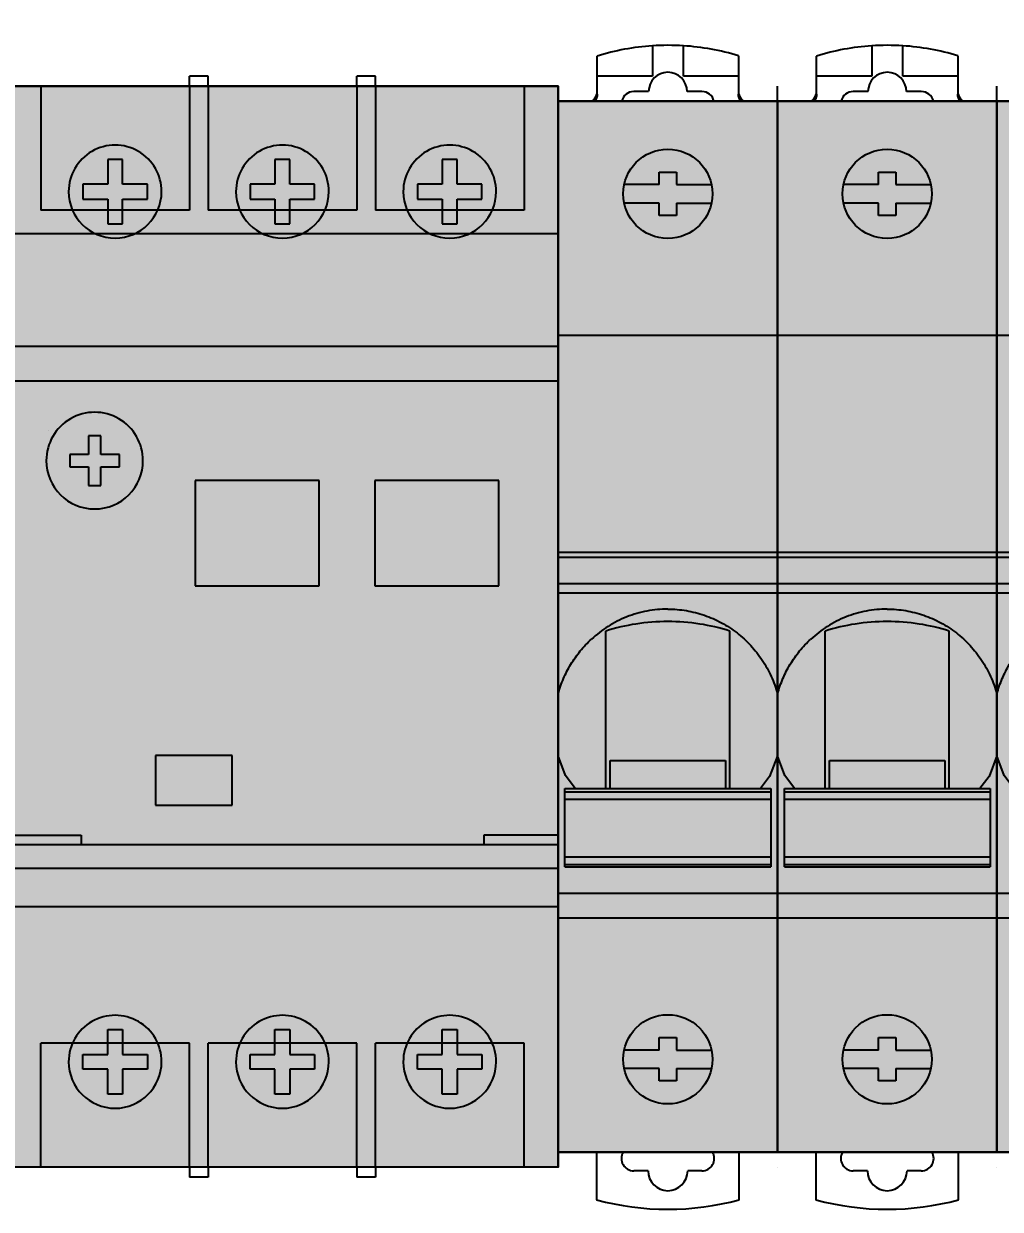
# Model space of a CAD drawing. Extents: x -20 to 2016, y -5898 to 916.
# Drawn here: x 435.7 to 514.5, y 715.7 to 811.4 of the extents above; entities that cross this region are included whole.
import ezdxf

# ---------------------------------------------------------------- set-up
doc = ezdxf.new("R2010")
doc.units = 0
for name, color, linetype in [('HIDDEN', 7, 'Continuous'), ('SYMS', 7, 'Continuous'), ('THICK', 7, 'Continuous')]:
    doc.layers.add(name, color=color, linetype=linetype)
doc.dimstyles.new('ISO-25', dxfattribs={"dimtxt": 2.5, "dimasz": 2.5, "dimexe": 1.25, "dimexo": 0.625, "dimtad": 1, "dimtxsty": 'Standard', "dimcen": 2.5, "dimadec": 0, "dimazin": 0, "dimtfac": 1, "dimtmove": 0, "dimatfit": 3, "dimfxl": 1, "dimarcsym": 0})

# ---------------------------------------------------------------- blocks, each defined once
blk = doc.blocks.new('*D42')
at = {"layer": 'Defpoints', "color": 0, "transparency": 16777216}
for p in [(778.839, 886.31), (287.054, 787.563), (778.839, 787.563)]:
    blk.add_point(p, dxfattribs=at)
at = {"layer": 'SYMS', "color": 0, "lineweight": -2, "transparency": 16777216}
for p, q in [((287.054, 788.188), (287.054, 887.56)), ((778.839, 788.188), (778.839, 887.56)), ((289.554, 886.31), (776.339, 886.31))]:
    blk.add_line(p, q, dxfattribs=at)
at = {"layer": 'SYMS', "color": 0, "transparency": 16777216}
for points in [[(289.554, 886.727), (289.554, 885.894), (287.054, 886.31)], [(776.339, 886.727), (776.339, 885.894), (778.839, 886.31)]]:
    blk.add_solid(points, dxfattribs=at)
at = {"layer": 'SYMS', "color": 0, "transparency": 16777216, "insert": (532.946, 888.394), "char_height": 2.5, "attachment_point": 5}
blk.add_mtext('491,79', dxfattribs=at)

msp = doc.modelspace()

# ---------------------------------------------------------------- hatches: boundary and pattern name
at = {"layer": 'SYMS', "true_color": 0x636466}
h = msp.add_hatch(color=251, dxfattribs=at)
h.dxf.hatch_style = 1
h.paths.add_polyline_path([(434.304, 719.108), (478.804, 719.108), (478.804, 806.308), (434.304, 806.308)])
h = msp.add_hatch(color=251, dxfattribs=at)
h.dxf.hatch_style = 1
h.paths.add_polyline_path([(496.504, 805.108), (478.804, 805.108), (478.804, 720.308), (496.504, 720.308)])
h = msp.add_hatch(color=251, dxfattribs=at)
h.dxf.hatch_style = 1
h.paths.add_polyline_path([(514.204, 805.108), (496.504, 805.108), (496.504, 720.308), (514.204, 720.308)])
h = msp.add_hatch(color=251, dxfattribs=at)
h.dxf.hatch_style = 1
h.paths.add_polyline_path([(531.904, 805.108), (514.204, 805.108), (514.204, 720.308), (531.904, 720.308)])

# ---------------------------------------------------------------- linework, layer by layer
at = {"color": 7, "linetype": 'Continuous'}
for p, q in [((486.404, 809.568), (486.404, 807.11)), ((488.904, 807.11), (488.904, 809.571)), ((504.104, 809.568), (504.104, 807.11)), ((506.604, 807.11), (506.604, 809.571)), ((481.954, 807.11), (481.954, 808.745)), ((493.354, 808.758), (493.354, 807.11)), ((499.654, 807.11), (499.654, 808.745)), ((511.054, 808.758), (511.054, 807.11)), ((486.404, 807.11), (481.954, 807.11)), ((481.954, 805.675), (481.954, 807.108)), ((493.354, 807.11), (488.904, 807.11)), ((493.354, 807.108), (493.354, 805.675)), ((504.104, 807.11), (499.654, 807.11)), ((499.654, 805.675), (499.654, 807.108)), ((511.054, 807.11), (506.604, 807.11)), ((511.054, 807.108), (511.054, 805.675)), ((486.104, 805.876), (484.904, 805.876)), ((490.404, 805.876), (489.204, 805.876)), ((503.804, 805.876), (502.604, 805.876)), ((508.104, 805.876), (506.904, 805.876)), ((478.804, 720.308), (478.804, 805.108)), ((496.504, 805.108), (478.804, 805.108)), ((496.504, 720.308), (496.504, 805.108)), ((496.504, 720.308), (496.504, 805.108)), ((514.204, 805.108), (496.504, 805.108)), ((514.204, 720.308), (514.204, 805.108)), ((514.204, 720.308), (514.204, 805.108)), ((531.904, 805.108), (514.204, 805.108)), ((486.954, 798.377), (486.954, 799.377)), ((486.954, 799.377), (488.354, 799.377)), ((488.354, 799.377), (488.354, 798.377)), ((504.654, 798.377), (504.654, 799.377)), ((504.654, 799.377), (506.054, 799.377)), ((506.054, 799.377), (506.054, 798.377)), ((486.954, 798.377), (484.133, 798.377)), ((488.354, 798.377), (491.175, 798.377)), ((504.654, 798.377), (501.833, 798.377)), ((506.054, 798.377), (508.875, 798.377)), ((486.954, 796.877), (484.133, 796.877)), ((486.954, 795.877), (486.954, 796.877)), ((488.354, 796.877), (488.354, 795.877)), ((488.354, 796.877), (491.175, 796.877)), ((504.654, 796.877), (501.833, 796.877)), ((504.654, 795.877), (504.654, 796.877)), ((506.054, 796.877), (506.054, 795.877)), ((506.054, 796.877), (508.875, 796.877)), ((488.354, 795.877), (486.954, 795.877)), ((506.054, 795.877), (504.654, 795.877)), ((496.504, 786.209), (478.804, 786.209)), ((514.204, 786.209), (496.504, 786.209)), ((531.904, 786.209), (514.204, 786.209)), ((496.504, 768.706), (478.804, 768.706)), ((478.804, 768.306), (496.504, 768.306)), ((514.204, 768.706), (496.504, 768.706)), ((496.504, 768.306), (514.204, 768.306)), ((531.904, 768.706), (514.204, 768.706)), ((514.204, 768.306), (531.904, 768.306)), ((478.804, 766.204), (496.504, 766.204)), ((496.504, 766.204), (514.204, 766.204)), ((514.204, 766.204), (531.904, 766.204)), ((496.504, 765.412), (478.804, 765.412)), ((514.204, 765.412), (496.504, 765.412)), ((531.904, 765.412), (514.204, 765.412)), ((482.654, 749.645), (482.654, 762.349)), ((492.654, 749.645), (492.654, 762.349)), ((500.354, 749.645), (500.354, 762.349)), ((510.354, 749.645), (510.354, 762.349)), ((483.004, 751.91), (492.304, 751.91)), ((483.004, 749.645), (483.004, 751.91)), ((492.304, 751.91), (492.304, 749.645)), ((500.704, 751.91), (510.004, 751.91)), ((500.704, 749.645), (500.704, 751.91)), ((510.004, 751.91), (510.004, 749.645)), ((479.354, 749.645), (495.954, 749.645)), ((479.354, 743.338), (479.354, 749.645)), ((495.954, 749.356), (479.354, 749.356)), ((495.954, 749.645), (495.954, 743.338)), ((497.054, 749.645), (513.654, 749.645)), ((497.054, 743.338), (497.054, 749.645)), ((513.654, 749.356), (497.054, 749.356)), ((513.654, 749.645), (513.654, 743.338)), ((495.954, 748.78), (479.354, 748.78)), ((513.654, 748.78), (497.054, 748.78)), ((479.354, 744.146), (495.954, 744.146)), ((497.054, 744.146), (513.654, 744.146)), ((479.354, 743.528), (495.954, 743.528)), ((479.354, 743.338), (495.954, 743.338)), ((497.054, 743.528), (513.654, 743.528)), ((497.054, 743.338), (513.654, 743.338)), ((478.804, 741.209), (496.504, 741.209)), ((496.504, 741.209), (514.204, 741.209)), ((514.204, 741.209), (531.904, 741.209)), ((496.504, 739.197), (478.804, 739.197)), ((514.204, 739.197), (496.504, 739.197)), ((531.904, 739.197), (514.204, 739.197)), ((486.954, 729.558), (488.354, 729.558)), ((486.954, 728.558), (486.954, 729.558)), ((488.354, 729.558), (488.354, 728.558)), ((504.654, 729.558), (506.054, 729.558)), ((504.654, 728.558), (504.654, 729.558)), ((506.054, 729.558), (506.054, 728.558)), ((486.954, 728.558), (484.133, 728.558)), ((488.354, 728.558), (491.175, 728.558)), ((504.654, 728.558), (501.833, 728.558)), ((506.054, 728.558), (508.875, 728.558)), ((486.954, 727.058), (484.133, 727.058)), ((486.954, 726.058), (486.954, 727.058)), ((488.354, 727.058), (491.175, 727.058)), ((488.354, 727.058), (488.354, 726.058)), ((504.654, 727.058), (501.833, 727.058)), ((504.654, 726.058), (504.654, 727.058)), ((506.054, 727.058), (508.875, 727.058)), ((506.054, 727.058), (506.054, 726.058)), ((488.354, 726.058), (486.954, 726.058)), ((506.054, 726.058), (504.654, 726.058)), ((478.804, 720.308), (496.504, 720.308)), ((481.904, 720.308), (481.904, 716.473)), ((493.404, 716.473), (493.404, 720.308)), ((496.504, 720.308), (514.204, 720.308)), ((499.604, 720.308), (499.604, 716.473)), ((511.104, 716.473), (511.104, 720.308)), ((514.204, 720.308), (531.904, 720.308)), ((486.054, 718.808), (484.904, 718.808)), ((490.404, 718.808), (489.254, 718.808)), ((503.754, 718.808), (502.604, 718.808)), ((508.104, 718.808), (506.954, 718.808))]:
    msp.add_line(p, q, dxfattribs=at)
for points in [[(480.174, 749.645), (479.391, 750.713), (478.804, 752.285)], [(496.504, 752.285), (495.868, 750.614), (495.138, 749.645)], [(497.874, 749.645), (497.091, 750.713), (496.504, 752.285)], [(514.204, 752.285), (513.568, 750.614), (512.838, 749.645)], [(515.574, 749.645), (514.791, 750.713), (514.204, 752.285)]]:
    msp.add_lwpolyline(points, dxfattribs=at)
for centre in [(487.654, 797.627), (505.354, 797.627), (487.654, 727.808), (505.354, 727.808)]:
    msp.add_circle(centre, 3.6, dxfattribs=at)
for centre, radius, start, end in [((487.675, 790.26), 19.35, 93.76682, 107.19779), ((487.675, 790.258), 19.35, 86.35908, 93.76682), ((487.675, 790.26), 19.35, 72.93368, 86.35908), ((505.375, 790.26), 19.35, 93.76682, 107.19779), ((505.375, 790.258), 19.35, 86.35908, 93.76682), ((505.375, 790.26), 19.35, 72.93368, 86.35908), ((480.956, 805.901), 0.997, 308.51626, 347.03189), ((480.956, 805.9), 0.997, 347.0631, 359.98494), ((484.905, 804.875), 1, 90.0557, 166.52402), ((490.403, 804.875), 1.001, 13.47391, 89.94427), ((494.351, 805.9), 0.998, 180.01521, 192.87361), ((494.351, 805.901), 0.997, 192.9049, 231.4838), ((498.656, 805.901), 0.997, 308.51626, 347.03189), ((498.656, 805.9), 0.997, 347.0631, 359.98494), ((502.605, 804.875), 1, 90.0557, 166.52402), ((508.103, 804.875), 1.001, 13.47391, 89.94427), ((512.051, 805.9), 0.998, 180.01521, 192.87361), ((512.051, 805.901), 0.997, 192.9049, 231.4838), ((484.904, 719.808), 1, 149.9964, 270), ((490.404, 719.808), 1, 270, 30.00379), ((502.604, 719.808), 1, 149.9964, 270), ((508.104, 719.808), 1, 270, 30.00379), ((487.654, 718.808), 1.6, 180, 0), ((505.354, 718.808), 1.6, 180, 0), ((487.654, 737.708), 22, 254.84901, 285.15099), ((505.354, 737.708), 22, 254.84901, 285.15099)]:
    msp.add_arc(centre, radius, start, end, dxfattribs=at)
for centre in [(487.654, 805.876), (505.354, 805.876)]:
    msp.add_ellipse(centre, major_axis=(0, 1.554), ratio=0.997493, start_param=-1.570796, end_param=1.570796, dxfattribs=at)
for points, knots in [([(481.954, 805.676), (481.954, 805.574), (481.923, 805.37), (481.832, 805.185), (481.774, 805.101)], [0, 0, 0, 0, 0.500039, 1, 1, 1, 1]), ([(493.534, 805.101), (493.476, 805.185), (493.384, 805.37), (493.354, 805.574), (493.354, 805.676)], [0, 0, 0, 0, 0.499961, 1, 1, 1, 1]), ([(499.654, 805.676), (499.654, 805.574), (499.623, 805.37), (499.532, 805.185), (499.474, 805.101)], [0, 0, 0, 0, 0.500039, 1, 1, 1, 1]), ([(511.234, 805.101), (511.176, 805.185), (511.084, 805.37), (511.054, 805.574), (511.054, 805.676)], [0, 0, 0, 0, 0.499961, 1, 1, 1, 1]), ([(487.654, 764.126), (487.089, 764.126), (485.957, 764.02), (484.321, 763.546), (482.802, 762.777), (481.899, 762.086), (481.484, 761.704)], [0, 0, 0, 0, 0.249983, 0.499973, 0.749982, 1, 1, 1, 1]), ([(487.654, 764.126), (488.154, 764.126), (488.907, 764.063), (489.888, 763.856), (490.848, 763.569), (491.998, 763.061), (493.259, 762.235), (494.37, 761.215), (495.301, 760.03), (496.03, 758.712), (496.372, 757.768), (496.504, 757.286)], [0, 0, 0, 0, 0.125046, 0.187644, 0.250209, 0.375224, 0.500253, 0.625262, 0.750232, 0.875163, 1, 1, 1, 1]), ([(505.354, 764.126), (504.789, 764.126), (503.657, 764.02), (502.021, 763.546), (500.502, 762.777), (499.599, 762.086), (499.184, 761.704)], [0, 0, 0, 0, 0.249983, 0.499973, 0.749982, 1, 1, 1, 1]), ([(505.354, 764.126), (505.854, 764.126), (506.607, 764.063), (507.588, 763.856), (508.548, 763.569), (509.698, 763.061), (510.959, 762.235), (512.07, 761.215), (513.001, 760.03), (513.73, 758.712), (514.072, 757.768), (514.204, 757.286)], [0, 0, 0, 0, 0.125046, 0.187644, 0.250209, 0.375224, 0.500253, 0.625262, 0.750232, 0.875163, 1, 1, 1, 1]), ([(487.654, 763.117), (486.792, 763.117), (485.099, 762.991), (483.443, 762.607), (482.654, 762.349)], [0, 0, 0, 0, 0.509146, 1, 1, 1, 1]), ([(492.654, 762.349), (491.865, 762.607), (490.209, 762.991), (488.515, 763.117), (487.654, 763.117)], [0, 0, 0, 0, 0.490854, 1, 1, 1, 1]), ([(505.354, 763.117), (504.492, 763.117), (502.799, 762.991), (501.143, 762.607), (500.354, 762.349)], [0, 0, 0, 0, 0.509146, 1, 1, 1, 1]), ([(510.354, 762.349), (509.565, 762.607), (507.909, 762.991), (506.215, 763.117), (505.354, 763.117)], [0, 0, 0, 0, 0.490854, 1, 1, 1, 1]), ([(478.804, 757.286), (478.919, 757.706), (479.208, 758.531), (479.807, 759.698), (480.564, 760.77), (481.164, 761.408), (481.484, 761.704)], [0, 0, 0, 0, 0.249803, 0.499808, 0.749905, 1, 1, 1, 1]), ([(496.504, 757.286), (496.619, 757.706), (496.908, 758.531), (497.507, 759.698), (498.264, 760.77), (498.864, 761.408), (499.184, 761.704)], [0, 0, 0, 0, 0.249803, 0.499808, 0.749905, 1, 1, 1, 1]), ([(514.204, 757.286), (514.319, 757.706), (514.608, 758.531), (515.207, 759.698), (515.964, 760.77), (516.564, 761.408), (516.884, 761.704)], [0, 0, 0, 0, 0.249803, 0.499808, 0.749905, 1, 1, 1, 1])]:
    msp.add_open_spline(points, degree=3, knots=knots, dxfattribs=at)
at = {"layer": 'HIDDEN'}
for p, q in [((437.054, 806.308), (437.054, 806.308)), ((437.054, 806.308), (437.054, 796.308)), ((449.054, 807.108), (449.054, 807.108)), ((449.054, 806.308), (449.054, 806.308)), ((449.054, 806.308), (449.054, 806.308)), ((449.054, 806.308), (449.054, 796.308)), ((450.554, 807.108), (450.554, 807.108)), ((450.554, 806.308), (450.554, 806.308)), ((450.554, 806.308), (450.554, 806.308)), ((450.554, 806.308), (450.554, 796.308)), ((462.554, 807.108), (462.554, 807.108)), ((462.554, 806.308), (462.554, 806.308)), ((462.554, 806.308), (462.554, 806.308)), ((462.554, 806.308), (462.554, 796.308)), ((464.054, 807.108), (464.054, 807.108)), ((464.054, 806.308), (464.054, 806.308)), ((464.054, 806.308), (464.054, 806.308)), ((464.054, 806.308), (464.054, 796.308)), ((476.054, 806.308), (476.054, 806.308)), ((476.054, 806.308), (476.054, 796.308)), ((478.804, 806.308), (478.804, 806.308)), ((496.504, 806.308), (496.504, 806.308)), ((514.204, 806.308), (514.204, 806.308)), ((442.454, 800.408), (442.454, 800.408)), ((443.654, 800.408), (443.654, 800.408)), ((455.954, 800.408), (455.954, 800.408)), ((457.154, 800.408), (457.154, 800.408)), ((469.454, 800.408), (469.454, 800.408)), ((470.654, 800.408), (470.654, 800.408)), ((439.304, 797.808), (439.304, 797.808)), ((440.454, 798.408), (440.454, 798.408)), ((442.454, 798.408), (442.454, 798.408)), ((443.654, 798.408), (443.654, 798.408)), ((445.654, 798.408), (445.654, 798.408)), ((446.804, 797.808), (446.804, 797.808)), ((452.804, 797.808), (452.804, 797.808)), ((453.954, 798.408), (453.954, 798.408)), ((455.954, 798.408), (455.954, 798.408)), ((457.154, 798.408), (457.154, 798.408)), ((459.154, 798.408), (459.154, 798.408)), ((460.304, 797.808), (460.304, 797.808)), ((466.304, 797.808), (466.304, 797.808)), ((467.454, 798.408), (467.454, 798.408)), ((469.454, 798.408), (469.454, 798.408)), ((470.654, 798.408), (470.654, 798.408)), ((472.654, 798.408), (472.654, 798.408)), ((473.804, 797.808), (473.804, 797.808)), ((440.454, 797.208), (440.454, 797.208)), ((442.454, 797.208), (442.454, 797.208)), ((443.654, 797.208), (443.654, 797.208)), ((445.654, 797.208), (445.654, 797.208)), ((453.954, 797.208), (453.954, 797.208)), ((455.954, 797.208), (455.954, 797.208)), ((457.154, 797.208), (457.154, 797.208)), ((459.154, 797.208), (459.154, 797.208)), ((467.454, 797.208), (467.454, 797.208)), ((469.454, 797.208), (469.454, 797.208)), ((470.654, 797.208), (470.654, 797.208)), ((472.654, 797.208), (472.654, 797.208)), ((449.054, 796.308), (437.054, 796.308)), ((437.054, 796.308), (437.054, 796.308)), ((449.054, 796.308), (449.054, 796.308)), ((462.554, 796.308), (450.554, 796.308)), ((450.554, 796.308), (450.554, 796.308)), ((462.554, 796.308), (462.554, 796.308)), ((464.054, 796.308), (464.054, 796.308)), ((476.054, 796.308), (464.054, 796.308)), ((476.054, 796.308), (476.054, 796.308)), ((442.454, 795.208), (442.454, 795.208)), ((443.654, 795.208), (443.654, 795.208)), ((455.954, 795.208), (455.954, 795.208)), ((457.154, 795.208), (457.154, 795.208)), ((469.454, 795.208), (469.454, 795.208)), ((470.654, 795.208), (470.654, 795.208)), ((478.804, 794.408), (434.304, 794.408)), ((478.804, 785.308), (478.804, 785.308)), ((496.504, 785.308), (496.504, 785.308)), ((514.204, 785.308), (514.204, 785.308)), ((478.804, 782.508), (434.304, 782.508)), ((437.654, 782.508), (437.654, 782.508)), ((453.554, 782.508), (453.554, 782.508)), ((459.554, 782.508), (459.554, 782.508)), ((475.454, 782.508), (475.454, 782.508)), ((478.804, 782.508), (478.804, 782.508)), ((496.504, 782.508), (496.504, 782.508)), ((514.204, 782.508), (514.204, 782.508)), ((437.654, 778.508), (437.654, 778.508)), ((440.904, 778.108), (440.904, 778.108)), ((441.904, 778.108), (441.904, 778.108)), ((437.504, 776.108), (437.504, 776.108)), ((439.404, 776.608), (439.404, 776.608)), ((440.904, 776.608), (440.904, 776.608)), ((441.904, 776.608), (441.904, 776.608)), ((443.404, 776.608), (443.404, 776.608)), ((445.304, 776.108), (445.304, 776.108)), ((439.404, 775.608), (439.404, 775.608)), ((440.904, 775.608), (440.904, 775.608)), ((441.904, 775.608), (441.904, 775.608)), ((443.404, 775.608), (443.404, 775.608)), ((440.904, 774.108), (440.904, 774.108)), ((441.904, 774.108), (441.904, 774.108)), ((449.524, 774.508), (449.524, 774.508)), ((459.524, 774.508), (459.524, 774.508)), ((464.024, 774.508), (464.024, 774.508)), ((474.024, 774.508), (474.024, 774.508)), ((449.524, 766.008), (449.524, 766.008)), ((459.524, 766.008), (459.524, 766.008)), ((464.024, 766.008), (464.024, 766.008)), ((474.024, 766.008), (474.024, 766.008)), ((446.304, 752.308), (446.304, 752.308)), ((452.504, 752.308), (452.504, 752.308)), ((446.304, 748.308), (446.304, 748.308)), ((452.504, 748.308), (452.504, 748.308)), ((434.304, 745.894), (440.304, 745.894)), ((478.804, 745.108), (434.304, 745.108)), ((440.304, 745.894), (440.304, 745.108)), ((440.304, 745.108), (440.304, 745.108)), ((478.804, 745.894), (472.804, 745.894)), ((472.804, 745.894), (472.804, 745.108)), ((472.804, 745.108), (472.804, 745.108)), ((478.804, 745.108), (478.804, 745.108)), ((496.504, 745.108), (496.504, 745.108)), ((514.204, 745.108), (514.204, 745.108)), ((478.804, 743.208), (434.304, 743.208)), ((478.804, 740.108), (478.804, 740.108)), ((496.504, 740.108), (496.504, 740.108)), ((514.204, 740.108), (514.204, 740.108)), ((442.454, 730.208), (442.454, 730.208)), ((443.654, 730.208), (443.654, 730.208)), ((455.954, 730.208), (455.954, 730.208)), ((457.154, 730.208), (457.154, 730.208)), ((469.454, 730.208), (469.454, 730.208)), ((470.654, 730.208), (470.654, 730.208)), ((449.054, 729.108), (437.054, 729.108)), ((437.054, 729.108), (437.054, 729.108)), ((437.054, 719.108), (437.054, 729.108)), ((449.054, 729.108), (449.054, 729.108)), ((449.054, 719.108), (449.054, 729.108)), ((462.554, 729.108), (450.554, 729.108)), ((450.554, 729.108), (450.554, 729.108)), ((450.554, 719.108), (450.554, 729.108)), ((462.554, 729.108), (462.554, 729.108)), ((462.554, 719.108), (462.554, 729.108)), ((464.054, 729.108), (464.054, 729.108)), ((464.054, 719.108), (464.054, 729.108)), ((476.054, 729.108), (464.054, 729.108)), ((476.054, 729.108), (476.054, 729.108)), ((476.054, 719.108), (476.054, 729.108)), ((440.454, 728.208), (440.454, 728.208)), ((442.454, 728.208), (442.454, 728.208)), ((443.654, 728.208), (443.654, 728.208)), ((445.654, 728.208), (445.654, 728.208)), ((453.954, 728.208), (453.954, 728.208)), ((455.954, 728.208), (455.954, 728.208)), ((457.154, 728.208), (457.154, 728.208)), ((459.154, 728.208), (459.154, 728.208)), ((467.454, 728.208), (467.454, 728.208)), ((469.454, 728.208), (469.454, 728.208)), ((470.654, 728.208), (470.654, 728.208)), ((472.654, 728.208), (472.654, 728.208)), ((439.304, 727.608), (439.304, 727.608)), ((440.454, 727.008), (440.454, 727.008)), ((442.454, 727.008), (442.454, 727.008)), ((443.654, 727.008), (443.654, 727.008)), ((445.654, 727.008), (445.654, 727.008)), ((446.804, 727.608), (446.804, 727.608)), ((452.804, 727.608), (452.804, 727.608)), ((453.954, 727.008), (453.954, 727.008)), ((455.954, 727.008), (455.954, 727.008)), ((457.154, 727.008), (457.154, 727.008)), ((459.154, 727.008), (459.154, 727.008)), ((460.304, 727.608), (460.304, 727.608)), ((466.304, 727.608), (466.304, 727.608)), ((467.454, 727.008), (467.454, 727.008)), ((469.454, 727.008), (469.454, 727.008)), ((470.654, 727.008), (470.654, 727.008)), ((472.654, 727.008), (472.654, 727.008)), ((473.804, 727.608), (473.804, 727.608)), ((442.454, 725.008), (442.454, 725.008)), ((443.654, 725.008), (443.654, 725.008)), ((455.954, 725.008), (455.954, 725.008)), ((457.154, 725.008), (457.154, 725.008)), ((469.454, 725.008), (469.454, 725.008)), ((470.654, 725.008), (470.654, 725.008)), ((437.054, 719.108), (437.054, 719.108)), ((449.054, 719.108), (449.054, 719.108)), ((449.054, 719.108), (449.054, 719.108)), ((449.054, 718.308), (449.054, 718.308)), ((450.554, 719.108), (450.554, 719.108)), ((450.554, 719.108), (450.554, 719.108)), ((450.554, 718.308), (450.554, 718.308)), ((462.554, 719.108), (462.554, 719.108)), ((462.554, 719.108), (462.554, 719.108)), ((462.554, 718.308), (462.554, 718.308)), ((464.054, 719.108), (464.054, 719.108)), ((464.054, 719.108), (464.054, 719.108)), ((464.054, 718.308), (464.054, 718.308)), ((476.054, 719.108), (476.054, 719.108)), ((478.804, 719.108), (478.804, 719.108)), ((496.504, 719.108), (496.504, 719.108)), ((514.204, 719.108), (514.204, 719.108))]:
    msp.add_line(p, q, dxfattribs=at)
at = {"layer": 'SYMS'}
for points in [[(434.304, 806.308), (478.804, 806.308), (478.804, 719.108), (434.304, 719.108)], [(478.804, 805.108), (496.504, 805.108), (496.504, 720.308), (478.804, 720.308)], [(496.504, 805.108), (514.204, 805.108), (514.204, 720.308), (496.504, 720.308)], [(514.204, 805.108), (531.904, 805.108), (531.904, 720.308), (514.204, 720.308)]]:
    msp.add_lwpolyline(points, close=True, dxfattribs=at)
at = {"layer": 'THICK'}
for p, q in [((478.804, 806.308), (434.304, 806.308)), ((450.554, 807.108), (449.054, 807.108)), ((449.054, 806.308), (449.054, 807.108)), ((450.554, 806.308), (450.554, 807.108)), ((464.054, 807.108), (462.554, 807.108)), ((462.554, 806.308), (462.554, 807.108)), ((464.054, 806.308), (464.054, 807.108)), ((478.804, 785.308), (478.804, 806.308)), ((496.504, 785.308), (496.504, 806.308)), ((514.204, 785.308), (514.204, 806.308)), ((443.654, 800.408), (442.454, 800.408)), ((442.454, 800.408), (442.454, 798.408)), ((443.654, 798.408), (443.654, 800.408)), ((457.154, 800.408), (455.954, 800.408)), ((455.954, 800.408), (455.954, 798.408)), ((457.154, 798.408), (457.154, 800.408)), ((469.454, 800.408), (469.454, 798.408)), ((470.654, 800.408), (469.454, 800.408)), ((470.654, 798.408), (470.654, 800.408)), ((440.454, 798.408), (440.454, 797.208)), ((442.454, 798.408), (440.454, 798.408)), ((445.654, 798.408), (443.654, 798.408)), ((445.654, 797.208), (445.654, 798.408)), ((453.954, 798.408), (453.954, 797.208)), ((455.954, 798.408), (453.954, 798.408)), ((459.154, 798.408), (457.154, 798.408)), ((459.154, 797.208), (459.154, 798.408)), ((467.454, 798.408), (467.454, 797.208)), ((469.454, 798.408), (467.454, 798.408)), ((472.654, 798.408), (470.654, 798.408)), ((472.654, 797.208), (472.654, 798.408)), ((440.454, 797.208), (442.454, 797.208)), ((442.454, 797.208), (442.454, 795.208)), ((443.654, 797.208), (445.654, 797.208)), ((443.654, 795.208), (443.654, 797.208)), ((453.954, 797.208), (455.954, 797.208)), ((455.954, 797.208), (455.954, 795.208)), ((457.154, 797.208), (459.154, 797.208)), ((457.154, 795.208), (457.154, 797.208)), ((467.454, 797.208), (469.454, 797.208)), ((469.454, 797.208), (469.454, 795.208)), ((470.654, 797.208), (472.654, 797.208)), ((470.654, 795.208), (470.654, 797.208)), ((442.454, 795.208), (443.654, 795.208)), ((455.954, 795.208), (457.154, 795.208)), ((469.454, 795.208), (470.654, 795.208)), ((478.804, 785.308), (434.304, 785.308)), ((478.804, 740.108), (478.804, 785.308)), ((496.504, 740.108), (496.504, 785.308)), ((514.204, 740.108), (514.204, 785.308)), ((441.904, 778.108), (440.904, 778.108)), ((440.904, 778.108), (440.904, 776.608)), ((441.904, 776.608), (441.904, 778.108)), ((439.404, 776.608), (439.404, 775.608)), ((440.904, 776.608), (439.404, 776.608)), ((443.404, 776.608), (441.904, 776.608)), ((443.404, 775.608), (443.404, 776.608)), ((439.404, 775.608), (440.904, 775.608)), ((440.904, 775.608), (440.904, 774.108)), ((441.904, 775.608), (443.404, 775.608)), ((441.904, 774.108), (441.904, 775.608)), ((440.904, 774.108), (441.904, 774.108)), ((459.524, 774.508), (449.524, 774.508)), ((449.524, 774.508), (449.524, 766.008)), ((459.524, 766.008), (459.524, 774.508)), ((474.024, 774.508), (464.024, 774.508)), ((464.024, 774.508), (464.024, 766.008)), ((474.024, 766.008), (474.024, 774.508)), ((449.524, 766.008), (459.524, 766.008)), ((464.024, 766.008), (474.024, 766.008)), ((452.504, 752.308), (446.304, 752.308)), ((446.304, 752.308), (446.304, 748.308)), ((452.504, 748.308), (452.504, 752.308)), ((446.304, 748.308), (452.504, 748.308)), ((478.804, 740.108), (434.304, 740.108)), ((478.804, 719.108), (478.804, 740.108)), ((442.454, 728.208), (442.454, 730.208)), ((442.454, 730.208), (443.654, 730.208)), ((443.654, 730.208), (443.654, 728.208)), ((455.954, 728.208), (455.954, 730.208)), ((455.954, 730.208), (457.154, 730.208)), ((457.154, 730.208), (457.154, 728.208)), ((469.454, 728.208), (469.454, 730.208)), ((469.454, 730.208), (470.654, 730.208)), ((470.654, 730.208), (470.654, 728.208)), ((440.454, 727.008), (440.454, 728.208)), ((440.454, 728.208), (442.454, 728.208)), ((443.654, 728.208), (445.654, 728.208)), ((445.654, 728.208), (445.654, 727.008)), ((453.954, 727.008), (453.954, 728.208)), ((453.954, 728.208), (455.954, 728.208)), ((457.154, 728.208), (459.154, 728.208)), ((459.154, 728.208), (459.154, 727.008)), ((467.454, 727.008), (467.454, 728.208)), ((467.454, 728.208), (469.454, 728.208)), ((470.654, 728.208), (472.654, 728.208)), ((472.654, 728.208), (472.654, 727.008)), ((442.454, 727.008), (440.454, 727.008)), ((442.454, 725.008), (442.454, 727.008)), ((445.654, 727.008), (443.654, 727.008)), ((443.654, 727.008), (443.654, 725.008)), ((455.954, 727.008), (453.954, 727.008)), ((455.954, 725.008), (455.954, 727.008)), ((459.154, 727.008), (457.154, 727.008)), ((457.154, 727.008), (457.154, 725.008)), ((469.454, 727.008), (467.454, 727.008)), ((469.454, 725.008), (469.454, 727.008)), ((472.654, 727.008), (470.654, 727.008)), ((470.654, 727.008), (470.654, 725.008)), ((443.654, 725.008), (442.454, 725.008)), ((457.154, 725.008), (455.954, 725.008)), ((470.654, 725.008), (469.454, 725.008)), ((478.804, 719.108), (434.304, 719.108)), ((449.054, 719.108), (449.054, 718.308)), ((450.554, 718.308), (449.054, 718.308)), ((450.554, 719.108), (450.554, 718.308)), ((462.554, 719.108), (462.554, 718.308)), ((464.054, 718.308), (462.554, 718.308)), ((464.054, 719.108), (464.054, 718.308))]:
    msp.add_line(p, q, dxfattribs=at)
for centre, radius, start, end in [((443.054, 797.808), 3.75, 359.99998, 180.00002), ((456.554, 797.808), 3.75, 359.99998, 180.00002), ((470.054, 797.808), 3.75, 359.99998, 180.00002), ((443.054, 797.808), 3.75, 180.00002, 359.99998), ((456.554, 797.808), 3.75, 180.00002, 359.99998), ((470.054, 797.808), 3.75, 180.00002, 359.99998), ((441.404, 776.108), 3.9, 359.99998, 180.00002), ((441.404, 776.108), 3.9, 180.00002, 359.99998), ((443.054, 727.608), 3.75, 359.99998, 180.00002), ((456.554, 727.608), 3.75, 359.99998, 180.00002), ((470.054, 727.608), 3.75, 359.99998, 180.00002), ((443.054, 727.608), 3.75, 180.00002, 359.99998), ((456.554, 727.608), 3.75, 180.00002, 359.99998), ((470.054, 727.608), 3.75, 180.00002, 359.99998)]:
    msp.add_arc(centre, radius, start, end, dxfattribs=at)

# ---------------------------------------------------------------- dimensions: what is measured, and where the dimension line sits
at = {"layer": 'SYMS'}
dim = msp.add_linear_dim(base=(778.8389, 886.3104), p1=(287.0536, 787.5627), p2=(778.8389, 787.5627), dimstyle='ISO-25', dxfattribs=at)
dim.commit()
dim.dimension.update_dxf_attribs({"geometry": '*D42', "text_midpoint": (532.9462, 888.3937)})

doc.saveas('drawing.dxf')
